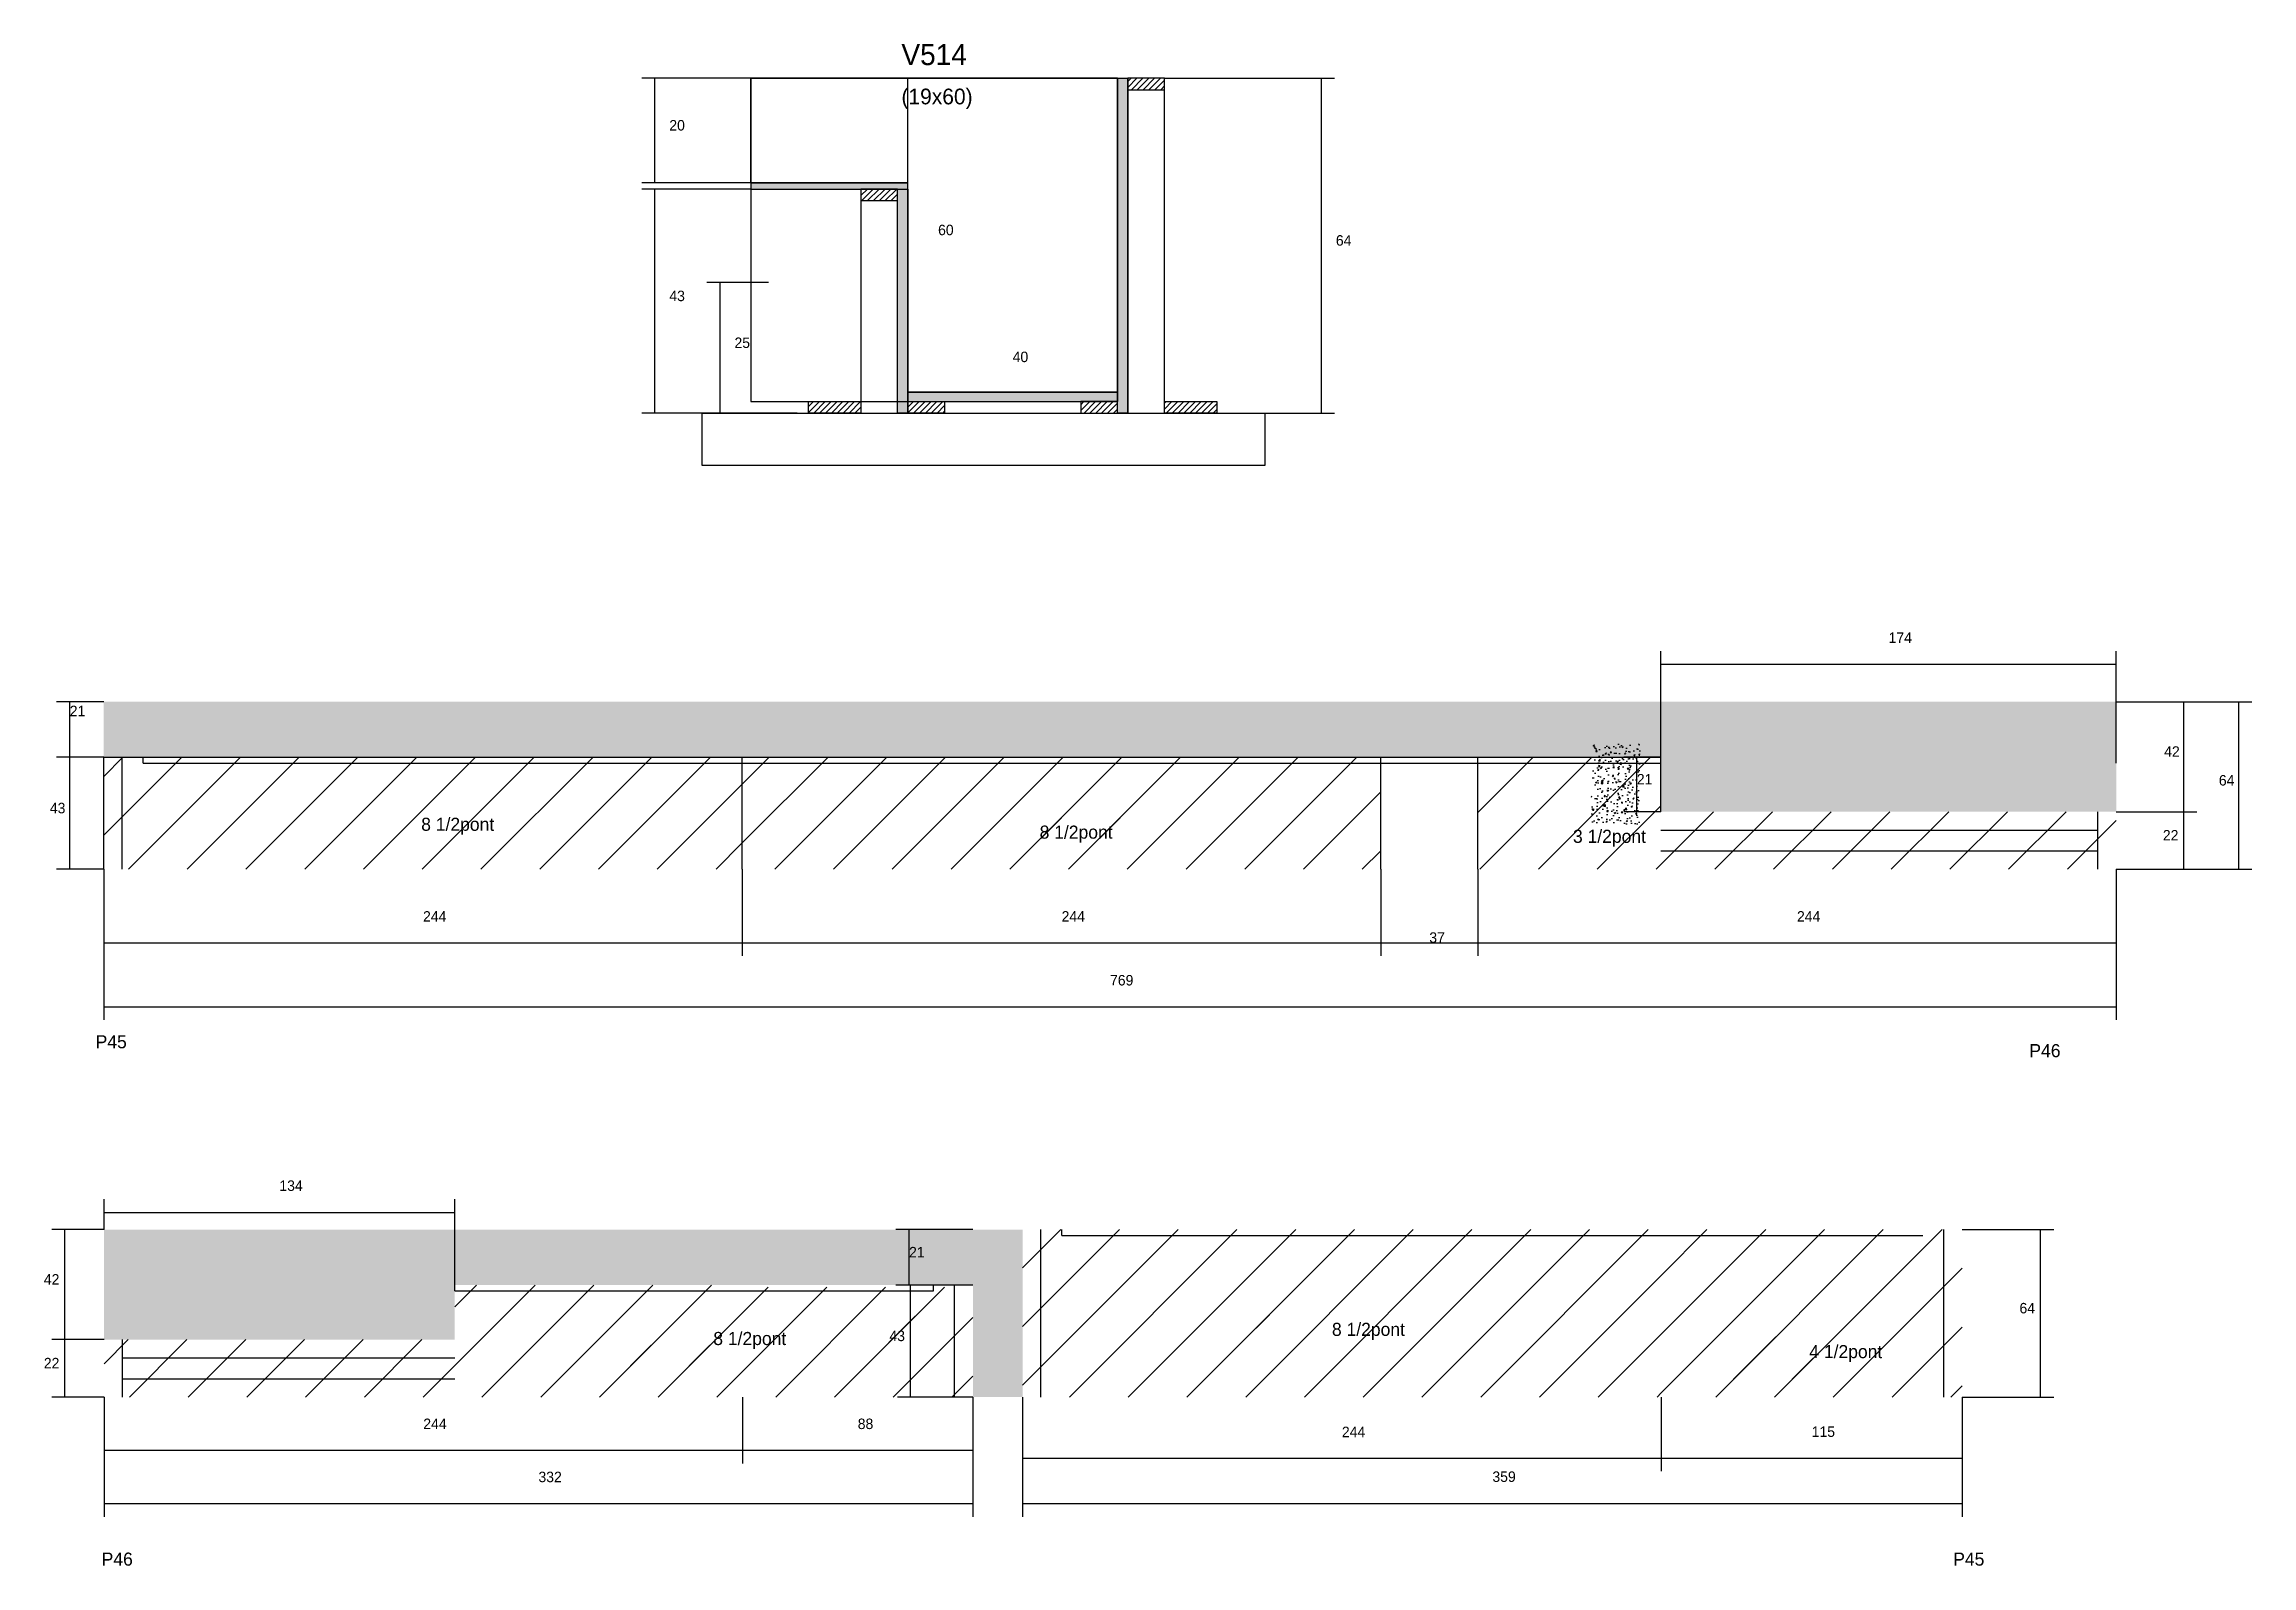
# Model space of a CAD drawing. Header units: metres. Extents: x -21071 to -20228, y 5411 to 5992.
import ezdxf

# ---------------------------------------------------------------- set-up
doc = ezdxf.new("R2010")
doc.units = ezdxf.units.M
for name, color, linetype in [('CONCRETO', 251, 'Continuous'), ('COTA', 4, 'Continuous'), ('Cota Seção (2x)', 4, 'Continuous'), ('Hachura', 253, 'Continuous'), ('Madeira', 126, 'Continuous'), ('NOMENCLATURA', 7, 'Continuous'), ('Painéis', 200, 'Continuous'), ('SARR_2.2x7', 40, 'Continuous'), ('Texto Seção', 7, 'Continuous')]:
    doc.layers.add(name, color=color, linetype=linetype)

msp = doc.modelspace()

# ---------------------------------------------------------------- hatches: boundary and pattern name
at = {"layer": 'COTA'}
h = msp.add_hatch(dxfattribs=at)
h.set_pattern_fill('AR-CONC', scale=0.03)
h.paths.add_polyline_path([(-20279.6, 5741.1), (-21048.6, 5741.1), (-21048.6, 5719.9), (-20453.6, 5719.9), (-20453.6, 5717.7), (-20453.6, 5717.7), (-20453.6, 5699.1), (-20279.6, 5699.1)])
h = msp.add_hatch(dxfattribs=at)
h.set_pattern_fill('AR-CONC', scale=0.03)
h.paths.add_polyline_path([(-20461.6, 5694.5), (-20461.6, 5725), (-20461.6, 5725), (-20480.1, 5725), (-20480.1, 5725), (-20480.1, 5694.5), (-20480.1, 5694.5), (-20461.6, 5694.5)])
h = msp.add_hatch(dxfattribs=at)
h.set_pattern_fill('AR-CONC', scale=0.03)
h.paths.add_polyline_path([(-21048.5, 5539.4), (-21048.5, 5497.4), (-20914.5, 5497.4), (-20914.5, 5518.2), (-20716.5, 5518.2), (-20716.5, 5475.4), (-20697.5, 5475.4), (-20697.5, 5539.4)])
at = {"layer": 'Hachura'}
h = msp.add_hatch(color=8, dxfattribs=at)
h.dxf.hatch_style = 1
h.paths.add_polyline_path([(-20661.3, 5979.4), (-20657.3, 5979.4), (-20657.3, 5979.4), (-20657.3, 5851.4), (-20657.3, 5851.4), (-20661.3, 5851.4), (-20661.3, 5851.4), (-20661.3, 5979.4)])
h = msp.add_hatch(dxfattribs=at)
h.set_pattern_fill('ANSI31', scale=0.5)
h.paths.add_polyline_path([(-20643.3, 5975), (-20643.3, 5979.4), (-20643.3, 5979.4), (-20657.3, 5979.4), (-20657.3, 5979.4), (-20657.3, 5975), (-20657.3, 5975), (-20643.3, 5975)])
h = msp.add_hatch(color=8, dxfattribs=at)
h.dxf.hatch_style = 1
h.paths.add_polyline_path([(-20741.3, 5937), (-20741.3, 5939.4), (-20741.3, 5939.4), (-20801.3, 5939.4), (-20801.3, 5939.4), (-20801.3, 5937), (-20801.3, 5937), (-20741.3, 5937)])
h = msp.add_hatch(dxfattribs=at)
h.set_pattern_fill('ANSI31', scale=0.5)
h.paths.add_polyline_path([(-20745.3, 5932.6), (-20745.3, 5937), (-20745.3, 5937), (-20759.3, 5937), (-20759.3, 5937), (-20759.3, 5932.6), (-20759.3, 5932.6), (-20745.3, 5932.6)])
h = msp.add_hatch(color=8, dxfattribs=at)
h.dxf.hatch_style = 1
h.paths.add_polyline_path([(-20745.3, 5937), (-20741.3, 5937), (-20741.3, 5937), (-20741.3, 5851.4), (-20741.3, 5851.4), (-20745.3, 5851.4), (-20745.3, 5851.4), (-20745.3, 5937)])
h = msp.add_hatch(dxfattribs=at)
h.set_pattern_fill('ANSI31', scale=0.5)
h.paths.add_polyline_path([(-20779.3, 5851.4), (-20779.3, 5855.8), (-20779.3, 5855.8), (-20759.3, 5855.8), (-20759.3, 5855.8), (-20759.3, 5851.4), (-20759.3, 5851.4), (-20779.3, 5851.4)])
h = msp.add_hatch(color=8, dxfattribs=at)
h.dxf.hatch_style = 1
h.paths.add_polyline_path([(-20661.3, 5855.8), (-20661.3, 5859.4), (-20661.3, 5859.4), (-20741.3, 5859.4), (-20741.3, 5859.4), (-20741.3, 5855.8), (-20741.3, 5855.8), (-20661.3, 5855.8)])
h = msp.add_hatch(dxfattribs=at)
h.set_pattern_fill('ANSI31', scale=0.5)
h.paths.add_polyline_path([(-20741.3, 5851.4), (-20741.3, 5855.8), (-20741.3, 5855.8), (-20727.3, 5855.8), (-20727.3, 5855.8), (-20727.3, 5851.4), (-20727.3, 5851.4), (-20741.3, 5851.4)])
h = msp.add_hatch(dxfattribs=at)
h.set_pattern_fill('ANSI31', scale=0.5)
h.paths.add_polyline_path([(-20661.3, 5851.4), (-20661.3, 5855.8), (-20661.3, 5855.8), (-20675.3, 5855.8), (-20675.3, 5855.8), (-20675.3, 5851.4), (-20675.3, 5851.4), (-20661.3, 5851.4)])
h = msp.add_hatch(dxfattribs=at)
h.set_pattern_fill('ANSI31', scale=0.5)
h.paths.add_polyline_path([(-20643.3, 5851.4), (-20643.3, 5855.8), (-20643.3, 5855.8), (-20623.3, 5855.8), (-20623.3, 5855.8), (-20623.3, 5851.4), (-20623.3, 5851.4), (-20643.3, 5851.4)])
h = msp.add_hatch(dxfattribs=at)
h.set_pattern_fill('ANSI31', scale=5)
h.paths.add_polyline_path([(-20804.6, 5677.1), (-20804.6, 5719.9), (-21048.6, 5719.9), (-21048.6, 5719.9), (-21048.6, 5677.1)])
h = msp.add_hatch(dxfattribs=at)
h.set_pattern_fill('ANSI31', scale=5)
h.paths.add_polyline_path([(-20560.6, 5719.9), (-20804.6, 5719.9), (-20804.6, 5677.1), (-20560.6, 5677.1)])
h = msp.add_hatch(dxfattribs=at)
h.set_pattern_fill('ANSI31', scale=5)
h.paths.add_polyline_path([(-20279.6, 5699.1), (-20453.6, 5699.1), (-20453.6, 5719.9), (-20523.6, 5719.9), (-20523.6, 5677.1), (-20279.6, 5677.1)])
h = msp.add_hatch(dxfattribs=at)
h.set_pattern_fill('ANSI31', scale=5)
h.paths.add_polyline_path([(-20727.4, 5680.8), (-20659.7, 5680.8), (-20659.7, 5680.8), (-20654.2, 5696.8), (-20654.2, 5696.8), (-20721.9, 5696.8), (-20721.9, 5696.8), (-20727.4, 5680.8)])
h = msp.add_hatch(dxfattribs=at)
h.set_pattern_fill('ANSI31', scale=5)
h.paths.add_polyline_path([(-20697.5, 5539.4), (-20697.5, 5475.4), (-20453.5, 5475.4), (-20453.5, 5539.4)])
h = msp.add_hatch(dxfattribs=at)
h.set_pattern_fill('ANSI31', scale=5)
h.paths.add_polyline_path([(-20453.5, 5539.4), (-20453.5, 5475.4), (-20338.5, 5475.4), (-20338.5, 5539.4)])
h = msp.add_hatch(dxfattribs=at)
h.set_pattern_fill('ANSI31', scale=5)
h.paths.add_polyline_path([(-20914.5, 5518.2), (-20914.5, 5497.4), (-21048.5, 5497.4), (-21048.5, 5475.4), (-20804.5, 5475.4), (-20804.5, 5518.2)])
h = msp.add_hatch(dxfattribs=at)
h.set_pattern_fill('ANSI31', scale=5)
h.paths.add_polyline_path([(-20716.5, 5517.4), (-20804.5, 5517.4), (-20804.5, 5475.4), (-20716.5, 5475.4)])
h = msp.add_hatch(dxfattribs=at)
h.set_pattern_fill('ANSI31', scale=5)
h.paths.add_polyline_path([(-20852.1, 5487.3), (-20784.4, 5487.3), (-20784.4, 5487.3), (-20778.9, 5503.3), (-20778.9, 5503.3), (-20846.6, 5503.3), (-20846.6, 5503.3), (-20852.1, 5487.3)])
h = msp.add_hatch(dxfattribs=at)
h.set_pattern_fill('ANSI31', scale=5)
h.paths.add_polyline_path([(-20738.5, 5486), (-20738.5, 5507.6), (-20738.5, 5507.6), (-20759.1, 5507.6), (-20759.1, 5507.6), (-20759.1, 5486), (-20759.1, 5486), (-20738.5, 5486)])
h = msp.add_hatch(dxfattribs=at)
h.set_pattern_fill('ANSI31', scale=5)
h.paths.add_polyline_path([(-20613.6, 5490.7), (-20613.6, 5506.9), (-20613.6, 5506.9), (-20545, 5506.9), (-20545, 5506.9), (-20545, 5490.7), (-20545, 5490.7), (-20613.6, 5490.7)])
h = msp.add_hatch(dxfattribs=at)
h.set_pattern_fill('ANSI31', scale=5)
h.paths.add_polyline_path([(-20430.9, 5482.2), (-20430.9, 5498.4), (-20430.9, 5498.4), (-20362.8, 5498.4), (-20362.8, 5498.4), (-20362.8, 5482.2), (-20362.8, 5482.2), (-20430.9, 5482.2)])

# ---------------------------------------------------------------- linework, layer by layer
at = {"layer": 'CONCRETO'}
for points in [[(-20741.3, 5939.4), (-20801.3, 5939.4), (-20801.3, 5979.4), (-20741.3, 5979.4), (-20741.3, 5979.4), (-20661.3, 5979.4), (-20661.3, 5855.8), (-20661.3, 5855.8), (-20661.3, 5859.4), (-20741.3, 5859.4)], [(-20801.3, 5855.8), (-20661.3, 5855.8), (-20661.3, 5979.4), (-20801.3, 5979.4)]]:
    msp.add_lwpolyline(points, close=True, dxfattribs=at)
at = {"layer": 'COTA'}
for p, q in [((-20801.3, 5979.4), (-20843, 5979.4)), ((-20838, 5939.4), (-20838, 5979.4)), ((-20643.3, 5979.4), (-20578.3, 5979.4)), ((-20583.3, 5851.4), (-20583.3, 5979.4)), ((-20801.3, 5939.4), (-20843, 5939.4)), ((-20801.3, 5937), (-20843, 5937)), ((-20838, 5851.4), (-20838, 5937)), ((-20794.6, 5901.3), (-20818.1, 5901.3)), ((-20813.1, 5851.4), (-20813.1, 5901.3)), ((-20783.7, 5851.4), (-20843, 5851.4)), ((-20794.6, 5851.4), (-20818.1, 5851.4)), ((-20643.3, 5851.4), (-20578.3, 5851.4)), ((-20453.6, 5717.7), (-20453.6, 5760.5)), ((-20453.6, 5755.5), (-20279.6, 5755.5)), ((-20279.6, 5717.7), (-20279.6, 5760.5)), ((-21048.6, 5741.1), (-21066.6, 5741.1)), ((-21061.6, 5719.9), (-21061.6, 5741.1)), ((-20279.6, 5741.1), (-20248.8, 5741.1)), ((-20279.6, 5741.1), (-20227.8, 5741.1)), ((-20253.8, 5699.1), (-20253.8, 5741.1)), ((-20232.8, 5677.1), (-20232.8, 5741.1)), ((-21048.6, 5719.9), (-21066.6, 5719.9)), ((-21048.6, 5719.9), (-21066.6, 5719.9)), ((-21061.6, 5677.1), (-21061.6, 5719.9)), ((-20453.6, 5719.9), (-20467.8, 5719.9)), ((-20462.8, 5699.1), (-20462.8, 5719.9)), ((-20453.6, 5699.1), (-20467.8, 5699.1)), ((-20279.6, 5699.1), (-20248.8, 5699.1)), ((-20279.6, 5699.1), (-20248.8, 5699.1)), ((-20253.8, 5677.1), (-20253.8, 5699.1)), ((-21048.6, 5677.1), (-21066.6, 5677.1)), ((-21048.6, 5677.1), (-21048.6, 5644)), ((-21048.6, 5677.1), (-21048.6, 5619.6)), ((-20804.6, 5677.1), (-20804.6, 5644)), ((-20804.6, 5677.1), (-20804.6, 5644)), ((-20560.6, 5677.1), (-20560.6, 5644)), ((-20560.6, 5677.1), (-20560.6, 5644)), ((-20523.6, 5677.1), (-20523.6, 5644)), ((-20523.6, 5677.1), (-20523.6, 5644)), ((-20279.6, 5677.1), (-20248.8, 5677.1)), ((-20279.6, 5677.1), (-20279.6, 5619.6)), ((-20279.6, 5677.1), (-20227.8, 5677.1)), ((-20279.6, 5677.1), (-20279.6, 5644)), ((-21048.6, 5649), (-20804.6, 5649)), ((-20804.6, 5649), (-20560.6, 5649)), ((-20560.6, 5649), (-20523.6, 5649)), ((-20523.6, 5649), (-20279.6, 5649)), ((-21048.6, 5624.6), (-20279.6, 5624.6)), ((-21048.5, 5539.4), (-21048.5, 5551)), ((-20914.5, 5516), (-20914.5, 5551)), ((-21048.5, 5546), (-20914.5, 5546)), ((-21048.5, 5539.4), (-21068.5, 5539.4)), ((-21063.5, 5497.4), (-21063.5, 5539.4)), ((-20716.5, 5539.4), (-20745.9, 5539.4)), ((-20740.9, 5518.2), (-20740.9, 5539.4)), ((-20338.5, 5539.4), (-20303.5, 5539.4)), ((-20308.5, 5475.4), (-20308.5, 5539.4)), ((-20716.5, 5518.2), (-20745.9, 5518.2)), ((-20716.5, 5518.2), (-20745.3, 5518.2)), ((-20740.3, 5475.4), (-20740.3, 5518.2)), ((-21048.5, 5497.4), (-21068.5, 5497.4)), ((-21048.5, 5497.4), (-21068.5, 5497.4)), ((-21063.5, 5475.4), (-21063.5, 5497.4)), ((-21048.5, 5475.4), (-21068.5, 5475.4)), ((-21048.5, 5475.4), (-21048.5, 5429.7)), ((-21048.5, 5475.4), (-21048.5, 5450.1)), ((-20804.5, 5475.4), (-20804.5, 5450.1)), ((-20804.5, 5475.4), (-20804.5, 5450.1)), ((-20716.5, 5475.4), (-20745.3, 5475.4)), ((-20716.5, 5475.4), (-20716.5, 5429.7)), ((-20716.5, 5475.4), (-20716.5, 5450.1)), ((-20697.5, 5475.4), (-20697.5, 5447.1)), ((-20697.5, 5475.4), (-20697.5, 5429.7)), ((-20453.5, 5475.4), (-20453.5, 5447.1)), ((-20453.5, 5475.4), (-20453.5, 5447.1)), ((-20338.5, 5475.4), (-20338.5, 5447.1)), ((-20338.5, 5475.4), (-20303.5, 5475.4)), ((-20338.5, 5475.4), (-20338.5, 5429.7)), ((-21048.5, 5455.1), (-20804.5, 5455.1)), ((-20804.5, 5455.1), (-20716.5, 5455.1)), ((-20697.5, 5452.1), (-20453.5, 5452.1)), ((-20453.5, 5452.1), (-20338.5, 5452.1)), ((-21048.5, 5434.7), (-20716.5, 5434.7)), ((-20697.5, 5434.7), (-20338.5, 5434.7))]:
    msp.add_line(p, q, dxfattribs=at)
at = {"layer": 'Cota Seção (2x)'}
for p, q in [((-20741.3, 5859.4), (-20741.3, 5979.4)), ((-20741.3, 5979.4), (-20736.3, 5979.4)), ((-20741.3, 5851.4), (-20741.3, 5864.4)), ((-20661.3, 5851.4), (-20661.3, 5864.4)), ((-20741.3, 5859.4), (-20736.3, 5859.4)), ((-20741.3, 5859.4), (-20661.3, 5859.4))]:
    msp.add_line(p, q, dxfattribs=at)
at = {"layer": 'Madeira'}
for points in [[(-20643.3, 5975), (-20643.3, 5979.4), (-20657.3, 5979.4), (-20657.3, 5975)], [(-20643.3, 5979.4), (-20657.3, 5979.4), (-20657.3, 5851.4), (-20643.3, 5851.4)], [(-20745.3, 5932.6), (-20745.3, 5937), (-20759.3, 5937), (-20759.3, 5932.6)], [(-20745.3, 5937), (-20759.3, 5937), (-20759.3, 5851.4), (-20745.3, 5851.4)], [(-20779.3, 5851.4), (-20779.3, 5855.8), (-20759.3, 5855.8), (-20759.3, 5851.4)], [(-20741.3, 5851.4), (-20741.3, 5855.8), (-20727.3, 5855.8), (-20727.3, 5851.4)], [(-20661.3, 5851.4), (-20661.3, 5855.8), (-20675.3, 5855.8), (-20675.3, 5851.4)], [(-20643.3, 5851.4), (-20643.3, 5855.8), (-20623.3, 5855.8), (-20623.3, 5851.4)], [(-20604.9, 5831.4), (-20819.9, 5831.4), (-20819.9, 5851.4), (-20604.9, 5851.4)]]:
    msp.add_lwpolyline(points, close=True, dxfattribs=at)
at = {"layer": 'Painéis'}
for p, q in [((-20657.3, 5851.4), (-20657.3, 5979.4)), ((-20801.3, 5939.4), (-20741.3, 5939.4)), ((-20741.3, 5851.4), (-20741.3, 5937)), ((-20741.3, 5859.4), (-20661.3, 5859.4)), ((-20741.3, 5855.8), (-20741.3, 5859.4)), ((-20661.3, 5855.8), (-20661.3, 5859.4)), ((-21048.6, 5719.9), (-20453.6, 5719.9)), ((-21048.6, 5677.1), (-21048.6, 5719.9)), ((-20804.6, 5677.1), (-20804.6, 5719.9)), ((-20560.6, 5677.1), (-20560.6, 5719.9)), ((-20523.6, 5677.1), (-20523.6, 5719.9)), ((-20453.6, 5699.1), (-20453.6, 5719.9))]:
    msp.add_line(p, q, dxfattribs=at)
for points in [[(-20661.3, 5979.4), (-20657.3, 5979.4), (-20657.3, 5851.4), (-20661.3, 5851.4)], [(-20741.3, 5937), (-20741.3, 5939.4), (-20801.3, 5939.4), (-20801.3, 5937)], [(-20745.3, 5937), (-20741.3, 5937), (-20741.3, 5851.4), (-20745.3, 5851.4)], [(-20661.3, 5855.8), (-20661.3, 5859.4), (-20741.3, 5859.4), (-20741.3, 5855.8)]]:
    msp.add_lwpolyline(points, close=True, dxfattribs=at)
at = {"layer": 'SARR_2.2x7'}
for p, q in [((-21041.6, 5677.1), (-21041.6, 5719.9)), ((-21033.6, 5717.7), (-21033.6, 5719.9)), ((-21033.6, 5717.7), (-20804.6, 5717.7)), ((-20804.6, 5717.7), (-20560.6, 5717.7)), ((-20560.6, 5717.7), (-20523.6, 5717.7)), ((-20523.6, 5717.7), (-20453.6, 5717.7)), ((-20286.6, 5677.1), (-20286.6, 5699.1)), ((-20453.6, 5692.1), (-20286.6, 5692.1)), ((-20453.6, 5684.1), (-20286.6, 5684.1)), ((-20690.5, 5475.4), (-20690.5, 5539.4)), ((-20682.5, 5537.2), (-20682.5, 5539.4)), ((-20682.5, 5537.2), (-20453.5, 5537.2)), ((-20453.5, 5537.2), (-20353.5, 5537.2)), ((-20345.5, 5475.4), (-20345.5, 5539.4)), ((-20731.5, 5516), (-20731.5, 5518.2)), ((-20723.5, 5475.4), (-20723.5, 5518.2)), ((-20914.5, 5516), (-20731.5, 5516)), ((-21041.5, 5475.4), (-21041.5, 5497.4)), ((-21041.5, 5490.4), (-20914.5, 5490.4)), ((-21041.5, 5482.4), (-20914.5, 5482.4))]:
    msp.add_line(p, q, dxfattribs=at)

# ---------------------------------------------------------------- texts
at = {"layer": 'COTA'}
for s, p in [('20', (-20832.5, 5959.4)), ('64', (-20577.8, 5915.4)), ('43', (-20832.5, 5894.2)), ('25', (-20807.6, 5876.3)), ('174', (-20366.6, 5763.6)), ('21', (-21061.6, 5735.6)), ('42', (-20261.3, 5720.1)), ('21', (-20462.8, 5709.5)), ('64', (-20240.4, 5709.1)), ('43', (-21069.2, 5698.5)), ('22', (-20261.8, 5688.1)), ('244', (-20926.6, 5657.1)), ('244', (-20682.6, 5657.1)), ('244', (-20401.6, 5657.1)), ('37', (-20542.1, 5649)), ('769', (-20664.1, 5632.7)), ('134', (-20981.5, 5554.2)), ('21', (-20740.9, 5528.8)), ('42', (-21071.5, 5518.4)), ('64', (-20316.6, 5507.4)), ('43', (-20748.4, 5496.8)), ('22', (-21071.5, 5486.4)), ('244', (-20926.5, 5463.2)), ('88', (-20760.5, 5463.2)), ('244', (-20575.5, 5460.1)), ('115', (-20396, 5460.2)), ('332', (-20882.5, 5442.9)), ('359', (-20518, 5443))]:
    msp.add_text(s, height=4, dxfattribs=at).set_placement(p)
at = {"layer": 'Cota Seção (2x)'}
for s, p in [('60', (-20729.8, 5919.4)), ('40', (-20701.3, 5870.9))]:
    msp.add_text(s, height=4, dxfattribs=at).set_placement(p)
at = {"layer": 'NOMENCLATURA'}
for s, p in [('8 1/2pont', (-20927.3, 5691.8)), ('8 1/2pont', (-20691, 5688.8)), ('3 1/2pont', (-20487.2, 5687.2)), ('P45', (-21051.7, 5608.7)), ('P46', (-20312.8, 5605.3)), ('8 1/2pont', (-20815.7, 5495.3)), ('8 1/2pont', (-20579.3, 5498.8)), ('4 1/2pont', (-20396.9, 5490.3)), ('P46', (-21049.4, 5411)), ('P45', (-20341.9, 5411))]:
    msp.add_text(s, height=5, dxfattribs=at).set_placement(p)
at = {"layer": 'Texto Seção'}
for s, height, p in [('V514', 8, (-20743.8, 5984.4)), ('(19x60)', 6, (-20743.8, 5969.4))]:
    msp.add_text(s, height=height, dxfattribs=at).set_placement(p)

doc.saveas('drawing.dxf')
